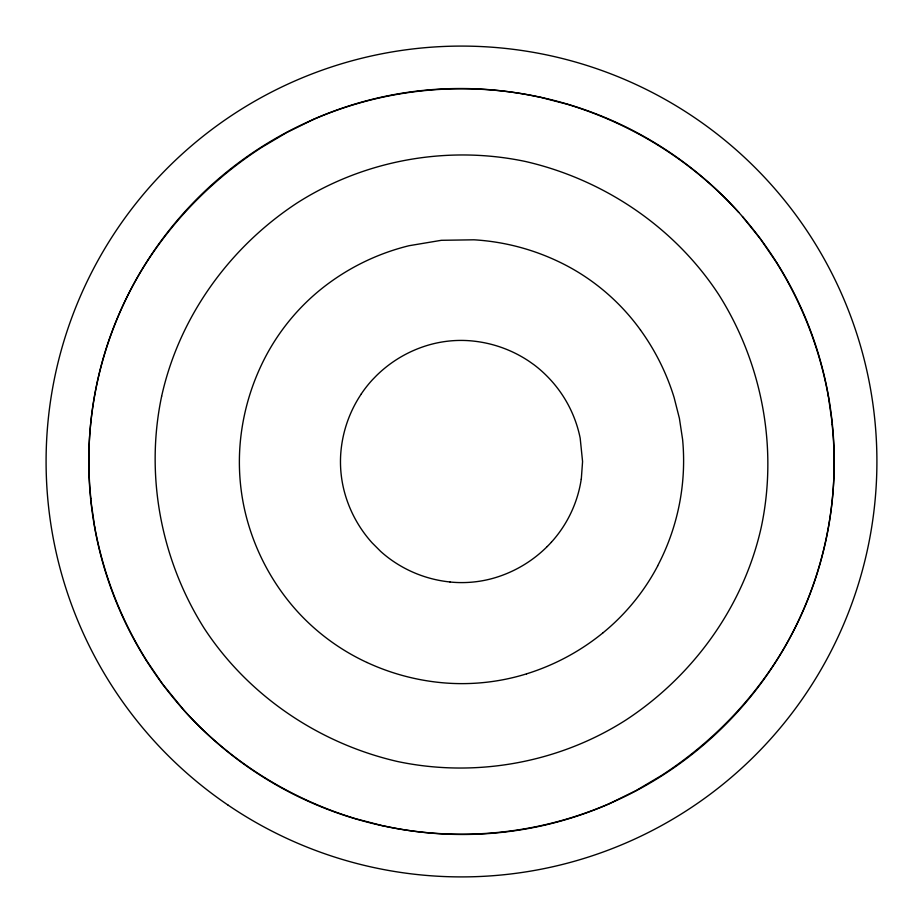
<?xml version="1.0" encoding="UTF-8"?>
<svg xmlns="http://www.w3.org/2000/svg" width="923" height="923" viewBox="0 0 923 923"><rect width="100%" height="100%" fill="white"/><g stroke="black" fill="none" stroke-linecap="round" stroke-linejoin="round"><path stroke-width="1.38" d="M581.294 479.187L582.575 461.569L580.175 438.102A121.986 121.986 0 0 0 547.408 376.549A117.417 117.417 0 0 0 534.152 364.873L529.317 361.447A123.59 123.59 0 0 0 474.203 341.175C458.489 339.341 442.44 340.852 427.303 345.421A123.728 123.728 0 0 0 376.503 375.58L372.35 379.861A117.348 117.348 0 0 0 361.331 393.844M657.707 565.903C644.254 591.516 625.586 614.326 603.192 632.659M547.293 546.52L551.412 542.205M313.197 119.54L286.984 132.416L261.728 147.368A390.279 390.279 0 0 0 183.273 214.263C166.878 232.573 152.214 252.417 139.638 273.543A368.219 368.219 0 0 0 90.869 498.558M609.803 803.46L636.016 790.584L661.272 775.632A390.279 390.279 0 0 0 739.727 708.737C756.122 690.427 770.786 670.583 783.362 649.457A368.219 368.219 0 0 0 832.131 424.442M526.548 673.859C498.755 682.489 469.253 685.454 440.294 682.547A228.835 228.835 0 0 1 366.985 662.472M449.997 581.998C465.711 583.613 481.725 581.963 496.793 577.198A124.651 124.651 0 0 0 547.27 546.497M539.101 96.938L567.207 104.241A383.08 383.08 0 0 1 684.37 163.083C704.041 177.666 722.271 194.176 738.712 212.336M383.899 826.062L355.793 818.759A383.08 383.08 0 0 1 238.63 759.917C218.959 745.334 200.729 728.824 184.288 710.664L162.586 684.07L146.399 660.314M366.985 662.483C337.218 648.707 310.613 628.205 289.903 602.765A226.493 226.493 0 0 1 248.772 525.441C240.234 497.451 237.511 467.753 240.626 438.667A229.412 229.412 0 0 1 261.301 365.266C276.762 332.338 300.656 303.482 330.169 282.219A226.839 226.839 0 0 1 409.051 245.714L441.367 240.303L473.995 239.807A227.727 227.727 0 0 1 558 261.347C590.766 276.75 619.368 300.667 640.516 330.042M742.438 216.547L760.414 238.93L776.601 262.686M828.323 396.025L832.384 424.407M94.677 526.975L90.616 498.593M776.566 262.697A380.507 380.507 0 0 1 828.3 396.036M609.838 803.529A365.82 365.82 0 0 1 383.933 825.923M146.434 660.303A380.507 380.507 0 0 1 94.7 526.964M313.162 119.471A365.82 365.82 0 0 1 539.067 97.077M657.638 565.857A225.708 225.708 0 0 0 682.593 439.394L679.397 418.327L674.113 397.548A230.75 230.75 0 0 0 640.504 330.053M603.192 632.647A227.646 227.646 0 0 1 526.548 673.848M581.248 479.175A120.694 120.694 0 0 1 551.389 542.182M449.997 581.975A123.117 123.117 0 0 1 394.686 562.257A117.14 117.14 0 0 1 380.576 551.331L372.096 542.828A124.109 124.109 0 0 1 345.64 496.136C341.556 482.844 339.86 468.849 340.668 454.97A122.909 122.909 0 0 1 361.355 393.867M161.652 396.209C144.934 475.414 160.96 559.707 204.041 628.067C248.149 695.7 319.15 743.534 397.64 761.533C475.564 777.962 558.784 762.929 625.909 720.021C693.519 675.694 743.823 606.019 761.348 526.791C778.066 447.586 762.04 363.293 718.959 294.933C674.851 227.3 603.85 179.466 525.36 161.467C447.436 145.038 364.216 160.071 297.091 202.979C229.481 247.306 179.177 316.981 161.652 396.209M271.904 782.404A372.73 372.73 0 0 0 834.207 465.238A372.73 372.73 0 0 0 278.388 136.846A372.73 372.73 0 0 0 271.904 782.404M228.108 805.144A415.408 415.408 0 0 0 875.8 491.809A415.408 415.408 0 0 0 280.592 87.547A415.408 415.408 0 0 0 228.108 805.144"/></g></svg>
